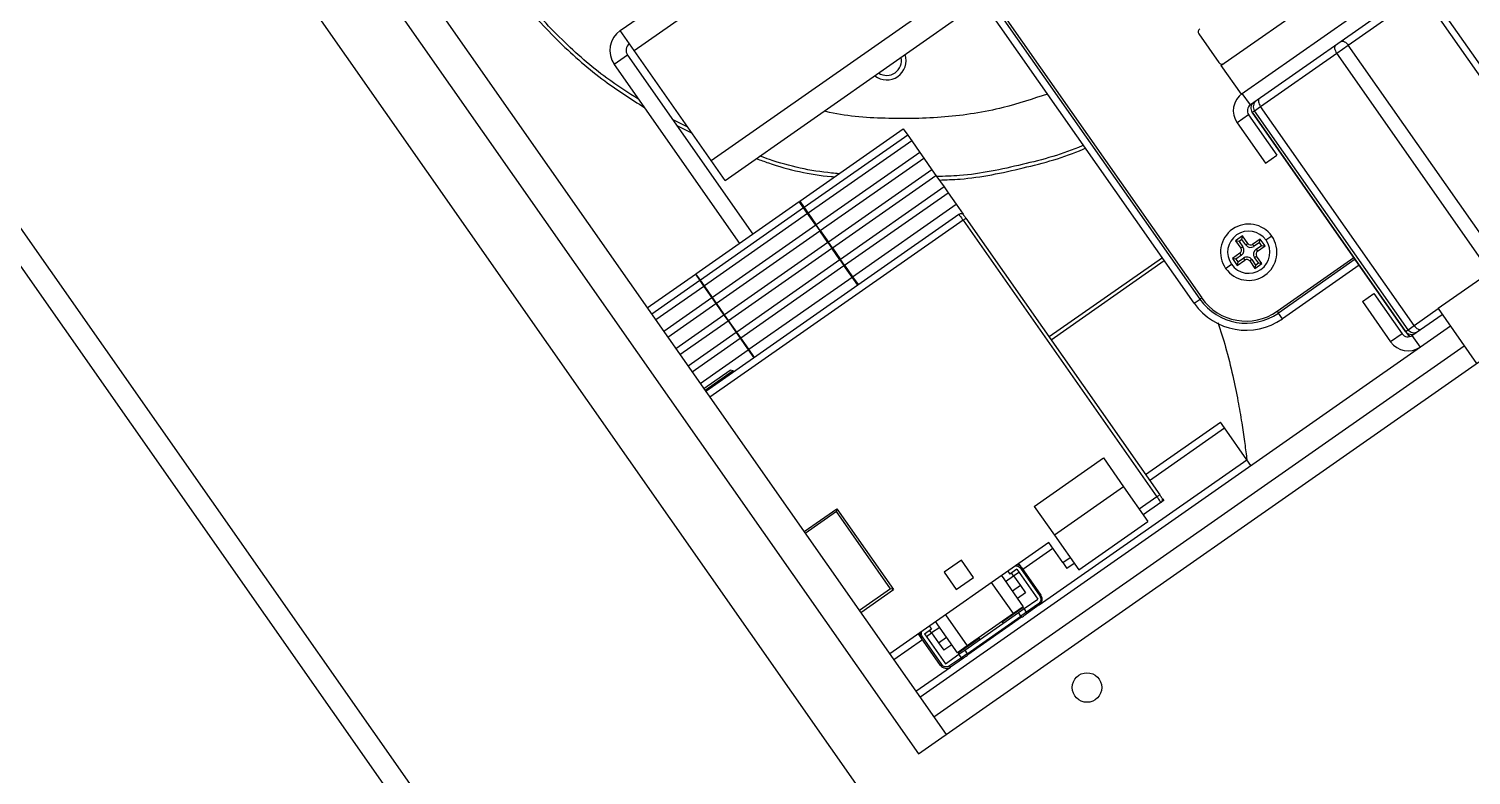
# Model space of a CAD drawing. Header units: millimetres. Extents: x 152904052 to 153933663, y 538271515 to 539240469.
# Drawn here: x 153353974.4 to 153354179.3, y 538947519.1 to 538947625.2 of the extents above; entities that cross this region are included whole.
import ezdxf

# ---------------------------------------------------------------- set-up
doc = ezdxf.new("R2010")
doc.units = ezdxf.units.MM
doc.layers.add('POWR', color=5, linetype='Continuous')

msp = doc.modelspace()

# ---------------------------------------------------------------- linework, layer by layer
at = {"layer": 'POWR', "color": 7}
for p, q in [((153354100.79, 538947522.14), (153354412.51, 538947740.42)), ((153354395.76, 538947740.29), (153354174.59, 538947585.42)), ((153354142.11, 538947446.22), (153353955.35, 538947712.93)), ((153353984.27, 538947696.92), (153354104.72, 538947524.9)), ((153353980.34, 538947694.17), (153354100.79, 538947522.14)), ((153354099.6, 538947416.45), (153353912.84, 538947683.16)), ((153354097.06, 538947414.67), (153353910.34, 538947681.32)), ((153354060.4, 538947622.11), (153354112.77, 538947658.77)), ((153354058.42, 538947624.93), (153354079.92, 538947639.99)), ((153354143.74, 538947619.97), (153354168.32, 538947637.18)), ((153354146.61, 538947615.88), (153354171.18, 538947633.09)), ((153354071.35, 538947606.46), (153354107.85, 538947632.01)), ((153354139.94, 538947586.18), (153354107.24, 538947632.87)), ((153354172.17, 538947631.33), (153354147.92, 538947614.36)), ((153354073.33, 538947603.63), (153354109.82, 538947629.19)), ((153354140.76, 538947586.75), (153354109.78, 538947630.99)), ((153354110.78, 538947630.09), (153354141, 538947586.93)), ((153354161.81, 538947622.86), (153354172.29, 538947630.2)), ((153354194.09, 538947599.07), (153354172.29, 538947630.2)), ((153354194.87, 538947599.62), (153354173.07, 538947630.74)), ((153354060.4, 538947622.11), (153354058.42, 538947624.93)), ((153354140.59, 538947624.48), (153354143.45, 538947620.38)), ((153354160.18, 538947621.72), (153354161.81, 538947622.86)), ((153354183.61, 538947591.74), (153354161.81, 538947622.86)), ((153354059.45, 538947621.45), (153354057.57, 538947620.13)), ((153354059.45, 538947621.45), (153354077.26, 538947596.01)), ((153354071.35, 538947606.46), (153354060.4, 538947622.11)), ((153354149.36, 538947614.14), (153354160.18, 538947621.72)), ((153354181.97, 538947590.59), (153354160.18, 538947621.72)), ((153354057.57, 538947620.13), (153354075.38, 538947594.69)), ((153354143.74, 538947619.97), (153354146.61, 538947615.88)), ((153354147.92, 538947614.36), (153354146.77, 538947615.99)), ((153354147.67, 538947612.96), (153354146.04, 538947611.82)), ((153354147.67, 538947612.96), (153354151.69, 538947607.23)), ((153354148.16, 538947613.31), (153354169.96, 538947582.18)), ((153354148.16, 538947613.31), (153354148.17, 538947613.31)), ((153354148.17, 538947613.31), (153354148.5, 538947613.54)), ((153354169.96, 538947582.18), (153354148.17, 538947613.31)), ((153354148.5, 538947613.54), (153354149.36, 538947614.14)), ((153354170.3, 538947582.42), (153354148.5, 538947613.54)), ((153354171.16, 538947583.02), (153354149.36, 538947614.14)), ((153354068.02, 538947611.22), (153354065.85, 538947612.31)), ((153354066.46, 538947611.45), (153354068.63, 538947610.35)), ((153354083.92, 538947600.67), (153354098.62, 538947610.97)), ((153354098.62, 538947610.97), (153354099.25, 538947610.08)), ((153354146.04, 538947611.82), (153354150.05, 538947606.08)), ((153354099.25, 538947610.08), (153354084.55, 538947599.78)), ((153354099.82, 538947609.26), (153354085.12, 538947598.96)), ((153354099.25, 538947610.08), (153354099.82, 538947609.26)), ((153354099.82, 538947609.26), (153354100.97, 538947607.62)), ((153354073.33, 538947603.63), (153354071.35, 538947606.46)), ((153354100.97, 538947607.62), (153354086.27, 538947597.33)), ((153354086.84, 538947596.51), (153354101.54, 538947606.8)), ((153354100.97, 538947607.62), (153354101.54, 538947606.8)), ((153354101.54, 538947606.8), (153354102.69, 538947605.16)), ((153354150.05, 538947606.08), (153354151.69, 538947607.23)), ((153354102.69, 538947605.16), (153354087.99, 538947594.87)), ((153354102.69, 538947605.16), (153354103.26, 538947604.34)), ((153354088.56, 538947594.05), (153354103.26, 538947604.34)), ((153354104.41, 538947602.7), (153354089.71, 538947592.41)), ((153354103.26, 538947604.34), (153354104.41, 538947602.7)), ((153354104.41, 538947602.7), (153354104.98, 538947601.89)), ((153354069.18, 538947590.35), (153354083.84, 538947600.62)), ((153354084.47, 538947599.73), (153354083.84, 538947600.62)), ((153354083.92, 538947600.67), (153354084.55, 538947599.78)), ((153354090.28, 538947591.59), (153354104.98, 538947601.89)), ((153354104.98, 538947601.89), (153354106.13, 538947600.25)), ((153354084.47, 538947599.73), (153354069.8, 538947589.46)), ((153354085.04, 538947598.91), (153354070.38, 538947588.64)), ((153354106.53, 538947598.8), (153354070.59, 538947573.64)), ((153354085.04, 538947598.91), (153354084.47, 538947599.73)), ((153354084.55, 538947599.78), (153354085.12, 538947598.96)), ((153354086.19, 538947597.27), (153354085.04, 538947598.91)), ((153354085.12, 538947598.96), (153354086.27, 538947597.33)), ((153354091.43, 538947589.95), (153354106.13, 538947600.25)), ((153354106.13, 538947600.25), (153354107.13, 538947598.82)), ((153354107.52, 538947598.27), (153354135.05, 538947558.95)), ((153354107.11, 538947597.98), (153354071.16, 538947572.82)), ((153354086.19, 538947597.27), (153354071.52, 538947587)), ((153354072.1, 538947586.18), (153354086.76, 538947596.45)), ((153354086.19, 538947597.27), (153354086.76, 538947596.45)), ((153354086.84, 538947596.51), (153354086.27, 538947597.33)), ((153354087.91, 538947594.81), (153354086.76, 538947596.45)), ((153354086.84, 538947596.51), (153354087.99, 538947594.87)), ((153354107.11, 538947597.98), (153354134.64, 538947558.67)), ((153354087.91, 538947594.81), (153354073.24, 538947584.54)), ((153354087.91, 538947594.81), (153354088.48, 538947593.99)), ((153354088.56, 538947594.05), (153354087.99, 538947594.87)), ((153354146.79, 538947595.74), (153354145.81, 538947595.05)), ((153354145.81, 538947595.05), (153354146.56, 538947593.99)), ((153354146.3, 538947594.97), (153354145.81, 538947595.05)), ((153354146.71, 538947595.25), (153354146.3, 538947594.97)), ((153354146.3, 538947594.97), (153354146.84, 538947594.19)), ((153354146.84, 538947594.19), (153354146.56, 538947593.99)), ((153354146.71, 538947595.25), (153354146.79, 538947595.74)), ((153354147.25, 538947594.48), (153354146.71, 538947595.25)), ((153354147.54, 538947594.68), (153354146.79, 538947595.74)), ((153354147.25, 538947594.48), (153354147.54, 538947594.68)), ((153354149.3, 538947595.3), (153354148.23, 538947594.55)), ((153354148.44, 538947594.27), (153354148.23, 538947594.55)), ((153354149.21, 538947594.81), (153354148.44, 538947594.27)), ((153354148.72, 538947593.86), (153354149.5, 538947594.4)), ((153354148.92, 538947593.57), (153354149.99, 538947594.32)), ((153354149.21, 538947594.81), (153354149.3, 538947595.3)), ((153354149.5, 538947594.4), (153354149.21, 538947594.81)), ((153354149.99, 538947594.32), (153354149.3, 538947595.3)), ((153354149.5, 538947594.4), (153354149.99, 538947594.32)), ((153354150.95, 538947595.73), (153354150.13, 538947595.15)), ((153354073.82, 538947583.72), (153354088.48, 538947593.99)), ((153354089.63, 538947592.35), (153354074.96, 538947582.09)), ((153354089.63, 538947592.35), (153354088.48, 538947593.99)), ((153354088.56, 538947594.05), (153354089.71, 538947592.41)), ((153354089.63, 538947592.35), (153354090.2, 538947591.53)), ((153354090.28, 538947591.59), (153354089.71, 538947592.41)), ((153354135.41, 538947592.65), (153354119.33, 538947581.39)), ((153354119.62, 538947580.98), (153354135.69, 538947592.24)), ((153354146.43, 538947593.29), (153354145.37, 538947592.55)), ((153354145.37, 538947592.55), (153354146.06, 538947591.56)), ((153354145.86, 538947592.46), (153354145.37, 538947592.55)), ((153354146.63, 538947593.01), (153354145.86, 538947592.46)), ((153354145.86, 538947592.46), (153354146.14, 538947592.05)), ((153354146.06, 538947591.56), (153354147.12, 538947592.31)), ((153354146.14, 538947592.05), (153354146.92, 538947592.6)), ((153354146.63, 538947593.01), (153354146.43, 538947593.29)), ((153354146.92, 538947592.6), (153354147.12, 538947592.31)), ((153354148.1, 538947592.39), (153354147.82, 538947592.19)), ((153354147.82, 538947592.19), (153354148.56, 538947591.12)), ((153354148.1, 538947592.39), (153354148.65, 538947591.61)), ((153354148.51, 538947592.67), (153354148.8, 538947592.88)), ((153354149.06, 538947591.9), (153354148.51, 538947592.67)), ((153354148.72, 538947593.86), (153354148.92, 538947593.57)), ((153354149.55, 538947591.81), (153354148.8, 538947592.88)), ((153354151.73, 538947585.04), (153354162.62, 538947592.66)), ((153354162.79, 538947592.42), (153354151.9, 538947584.79)), ((153354062.27, 538947585.51), (153354069.1, 538947590.29)), ((153354069.1, 538947590.29), (153354069.72, 538947589.4)), ((153354069.8, 538947589.46), (153354069.18, 538947590.35)), ((153354075.54, 538947581.27), (153354090.2, 538947591.53)), ((153354091.35, 538947589.9), (153354090.2, 538947591.53)), ((153354090.28, 538947591.59), (153354091.43, 538947589.95)), ((153354144.4, 538947591.14), (153354145.22, 538947591.71)), ((153354146.14, 538947592.05), (153354146.06, 538947591.56)), ((153354148.56, 538947591.12), (153354149.55, 538947591.81)), ((153354148.65, 538947591.61), (153354148.56, 538947591.12)), ((153354148.65, 538947591.61), (153354149.06, 538947591.9)), ((153354149.06, 538947591.9), (153354149.55, 538947591.81)), ((153354163.36, 538947591.6), (153354152.47, 538947583.97)), ((153354069.72, 538947589.4), (153354062.9, 538947584.62)), ((153354070.29, 538947588.58), (153354063.47, 538947583.8)), ((153354069.72, 538947589.4), (153354070.29, 538947588.58)), ((153354070.38, 538947588.64), (153354069.8, 538947589.46)), ((153354070.29, 538947588.58), (153354071.44, 538947586.94)), ((153354071.52, 538947587), (153354070.38, 538947588.64)), ((153354076.69, 538947579.63), (153354091.35, 538947589.9)), ((153354092.16, 538947588.74), (153354091.35, 538947589.9)), ((153354091.43, 538947589.95), (153354092.24, 538947588.8)), ((153354071.44, 538947586.94), (153354064.62, 538947582.17)), ((153354065.19, 538947581.35), (153354072.01, 538947586.12)), ((153354071.44, 538947586.94), (153354072.01, 538947586.12)), ((153354072.1, 538947586.18), (153354071.52, 538947587)), ((153354072.01, 538947586.12), (153354073.16, 538947584.49)), ((153354073.24, 538947584.54), (153354072.1, 538947586.18)), ((153354139.94, 538947586.18), (153354140.76, 538947586.75)), ((153354141, 538947586.93), (153354140.76, 538947586.75)), ((153354163.82, 538947586.42), (153354165.46, 538947587.57)), ((153354163.82, 538947586.42), (153354167.83, 538947580.69)), ((153354165.46, 538947587.57), (153354169.47, 538947581.83)), ((153354073.16, 538947584.49), (153354066.34, 538947579.71)), ((153354073.16, 538947584.49), (153354073.74, 538947583.67)), ((153354073.82, 538947583.72), (153354073.24, 538947584.54)), ((153354151.73, 538947585.04), (153354151.9, 538947584.79)), ((153354152.47, 538947583.97), (153354151.9, 538947584.79)), ((153354170.86, 538947581.59), (153354175.16, 538947584.6)), ((153354171.16, 538947583.02), (153354174.59, 538947585.42)), ((153354174.59, 538947585.42), (153354180.04, 538947577.64)), ((153354066.91, 538947578.89), (153354073.74, 538947583.67)), ((153354074.88, 538947582.03), (153354068.06, 538947577.25)), ((153354073.74, 538947583.67), (153354074.88, 538947582.03)), ((153354074.96, 538947582.09), (153354073.82, 538947583.72)), ((153354074.88, 538947582.03), (153354075.46, 538947581.21)), ((153354075.54, 538947581.27), (153354074.96, 538947582.09)), ((153354100.99, 538947530.22), (153354176.31, 538947582.96)), ((153354169.96, 538947582.18), (153354170.3, 538947582.42)), ((153354169.96, 538947582.18), (153354170.49, 538947581.43)), ((153354169.96, 538947582.18), (153354169.96, 538947582.18)), ((153354170.49, 538947581.43), (153354169.98, 538947582.15)), ((153354170.58, 538947581.45), (153354170.28, 538947581.89)), ((153354170.3, 538947582.42), (153354171.16, 538947583.02)), ((153354068.63, 538947576.43), (153354075.46, 538947581.21)), ((153354075.46, 538947581.21), (153354076.6, 538947579.57)), ((153354076.69, 538947579.63), (153354075.54, 538947581.27)), ((153354102.97, 538947527.4), (153354178.29, 538947580.14)), ((153354169.47, 538947581.83), (153354167.83, 538947580.69)), ((153354170.86, 538947581.59), (153354172.01, 538947579.95)), ((153354069.78, 538947574.79), (153354076.6, 538947579.57)), ((153354076.6, 538947579.57), (153354077.41, 538947578.41)), ((153354077.5, 538947578.47), (153354076.69, 538947579.63)), ((153354070.3, 538947574.05), (153354074.03, 538947576.66)), ((153354074.45, 538947576.58), (153354070.48, 538947573.8)), ((153354074.45, 538947576.58), (153354074.03, 538947576.66)), ((153354074.56, 538947576.42), (153354074.45, 538947576.58)), ((153354133.04, 538947561.82), (153354143.69, 538947569.28)), ((153354133.61, 538947561), (153354144.26, 538947568.46)), ((153354144.26, 538947568.46), (153354143.69, 538947569.28)), ((153354147.42, 538947563.95), (153354144.26, 538947568.46)), ((153354117.22, 538947557.3), (153354127.05, 538947564.19)), ((153354117.93, 538947543.3), (153354147.42, 538947563.95)), ((153354127.05, 538947564.19), (153354129.91, 538947560.09)), ((153354147.99, 538947563.13), (153354147.42, 538947563.95)), ((153354129.91, 538947560.09), (153354120.09, 538947553.21)), ((153354129.91, 538947560.09), (153354133.36, 538947555.18)), ((153354117.22, 538947557.3), (153354120.09, 538947553.21)), ((153354134.64, 538947558.67), (153354132.14, 538947556.92)), ((153354135.21, 538947557.85), (153354132.71, 538947556.1)), ((153354135.62, 538947558.13), (153354135.21, 538947557.85)), ((153354135.43, 538947558.4), (153354135.62, 538947558.13)), ((153354084.54, 538947553.72), (153354089.2, 538947556.98)), ((153354089.13, 538947556.57), (153354084.71, 538947553.47)), ((153354089.2, 538947556.98), (153354089.13, 538947556.57)), ((153354096.81, 538947545.59), (153354089.13, 538947556.57)), ((153354089.2, 538947556.98), (153354097.23, 538947545.51)), ((153354120.09, 538947553.21), (153354123.53, 538947548.29)), ((153354123.53, 538947548.29), (153354133.36, 538947555.18)), ((153354119.29, 538947552.19), (153354096.69, 538947536.37)), ((153354115.59, 538947548.38), (153354119.86, 538947551.37)), ((153354121.3, 538947549.32), (153354119.29, 538947552.19)), ((153354106.88, 538947549.67), (153354104.42, 538947547.95)), ((153354108.6, 538947547.21), (153354106.88, 538947549.67)), ((153354115.42, 538947548.63), (153354115.02, 538947549.2)), ((153354121.3, 538947549.32), (153354122.31, 538947550.03)), ((153354121.3, 538947549.32), (153354121.87, 538947548.5)), ((153354122.88, 538947549.21), (153354121.87, 538947548.5)), ((153354104.42, 538947547.95), (153354106.14, 538947545.49)), ((153354106.14, 538947545.49), (153354108.6, 538947547.21)), ((153354112.56, 538947547.48), (153354115.66, 538947543.06)), ((153354113.13, 538947546.66), (153354114.28, 538947547.46)), ((153354113.46, 538947548.11), (153354113.75, 538947547.7)), ((153354114.73, 538947548.39), (153354113.75, 538947547.7)), ((153354114.28, 538947547.46), (153354113.99, 538947547.87)), ((153354114.28, 538947547.46), (153354115.02, 538947547.98)), ((153354114.28, 538947547.46), (153354115.26, 538947546.07)), ((153354114.73, 538947548.39), (153354117.71, 538947544.13)), ((153354115.26, 538947548.51), (153354115.42, 538947548.63)), ((153354115.26, 538947548.51), (153354118.01, 538947544.58)), ((153354115.42, 538947548.63), (153354118.17, 538947544.7)), ((153354096.81, 538947545.59), (153354092.4, 538947542.5)), ((153354092.57, 538947542.25), (153354097.23, 538947545.51)), ((153354097.23, 538947545.51), (153354096.81, 538947545.59)), ((153354114.27, 538947542.08), (153354111.17, 538947546.5)), ((153354115.26, 538947546.07), (153354114.11, 538947545.27)), ((153354116, 538947545.01), (153354114.85, 538947544.2)), ((153354115.26, 538947546.07), (153354116, 538947545.01)), ((153354115.67, 538947542.95), (153354112.68, 538947540.85)), ((153354115.66, 538947543.06), (153354114.27, 538947542.08)), ((153354115.79, 538947542.78), (153354115.67, 538947542.95)), ((153354115.79, 538947542.78), (153354117.71, 538947544.13)), ((153354117.93, 538947543.3), (153354116.08, 538947542.01)), ((153354117.81, 538947543.47), (153354116.13, 538947542.29)), ((153354117.81, 538947543.47), (153354117.93, 538947543.3)), ((153354118.17, 538947544.7), (153354118.01, 538947544.58)), ((153354106.32, 538947536.52), (153354103.22, 538947540.94)), ((153354104.61, 538947541.92), (153354107.71, 538947537.49)), ((153354107.35, 538947536.87), (153354114.97, 538947542.21)), ((153354107.7, 538947536.38), (153354115.31, 538947541.72)), ((153354114.27, 538947542.08), (153354107.71, 538947537.49)), ((153354115.43, 538947541.55), (153354107.81, 538947536.22)), ((153354112.63, 538947540.93), (153354112.8, 538947540.69)), ((153354114.97, 538947542.21), (153354115.79, 538947542.78)), ((153354115.31, 538947541.72), (153354114.97, 538947542.21)), ((153354116.13, 538947542.29), (153354115.31, 538947541.72)), ((153354115.31, 538947541.72), (153354115.43, 538947541.55)), ((153354116.13, 538947542.29), (153354115.79, 538947542.78)), ((153354101.16, 538947538.65), (153354100.76, 538947539.22)), ((153354101.63, 538947539.21), (153354102.61, 538947539.9)), ((153354101.63, 538947539.21), (153354104.61, 538947534.95)), ((153354101.91, 538947538.8), (153354102.65, 538947539.32)), ((153354102.32, 538947540.31), (153354102.61, 538947539.9)), ((153354102.65, 538947539.32), (153354102.36, 538947539.73)), ((153354103.8, 538947540.12), (153354102.65, 538947539.32)), ((153354102.65, 538947539.32), (153354103.62, 538947537.93)), ((153354097.26, 538947535.55), (153354101.34, 538947538.4)), ((153354101.17, 538947538.65), (153354101.33, 538947538.76)), ((153354103.92, 538947534.71), (153354101.17, 538947538.65)), ((153354104.08, 538947534.83), (153354101.33, 538947538.76)), ((153354103.62, 538947537.93), (153354104.77, 538947538.73)), ((153354103.62, 538947537.93), (153354104.37, 538947536.86)), ((153354105.52, 538947537.66), (153354104.37, 538947536.86)), ((153354107.71, 538947537.49), (153354106.32, 538947536.52)), ((153354109.41, 538947538.56), (153354106.42, 538947536.46)), ((153354106.53, 538947536.3), (153354107.35, 538947536.87)), ((153354107.35, 538947536.87), (153354107.7, 538947536.38)), ((153354109.52, 538947538.39), (153354109.35, 538947538.64)), ((153354104.08, 538947534.83), (153354103.92, 538947534.71)), ((153354104.61, 538947534.95), (153354106.53, 538947536.3)), ((153354106.88, 538947535.81), (153354105.2, 538947534.63)), ((153354107.16, 538947535.76), (153354105.31, 538947534.47)), ((153354106.42, 538947536.46), (153354106.53, 538947536.3)), ((153354106.88, 538947535.81), (153354106.53, 538947536.3)), ((153354107.7, 538947536.38), (153354106.88, 538947535.81)), ((153354107.81, 538947536.22), (153354107.7, 538947536.38)), ((153354100.42, 538947531.04), (153354105.31, 538947534.47)), ((153354105.31, 538947534.47), (153354105.2, 538947534.63))]:
    msp.add_line(p, q, dxfattribs=at)
at = {"layer": 'POWR', "color": 7, "flags": 128}
for points in [[(153354160.81, 538947623.38), (153354160.91, 538947623.42), (153354161.02, 538947623.43), (153354161.15, 538947623.41), (153354161.28, 538947623.35), (153354161.42, 538947623.27), (153354161.56, 538947623.15), (153354161.69, 538947623.02), (153354161.81, 538947622.86)], [(153354159.99, 538947622.81), (153354159.93, 538947622.74), (153354159.89, 538947622.64), (153354159.87, 538947622.52), (153354159.88, 538947622.38), (153354159.92, 538947622.22), (153354159.99, 538947622.05), (153354160.07, 538947621.88), (153354160.18, 538947621.72)], [(153354149.18, 538947615.24), (153354149.11, 538947615.17), (153354149.07, 538947615.07), (153354149.06, 538947614.95), (153354149.07, 538947614.8), (153354149.11, 538947614.65), (153354149.17, 538947614.48), (153354149.26, 538947614.31), (153354149.36, 538947614.14)], [(153354171.16, 538947583.02), (153354171.28, 538947582.86), (153354171.41, 538947582.72), (153354171.54, 538947582.61), (153354171.68, 538947582.52), (153354171.81, 538947582.46), (153354171.93, 538947582.43), (153354172.03, 538947582.43), (153354172.12, 538947582.47)]]:
    msp.add_lwpolyline(points, dxfattribs=at)
at = {"layer": 'POWR', "color": 7}
msp.add_circle((153354124.71, 538947531.57), 2.1, dxfattribs=at)
for centre, radius, start, end in [((153354060.4, 538947622.11), 3.45, 125, 215), ((153354141, 538947624.77), 0.5, 125, 215), ((153354060.4, 538947622.11), 1.15, 125, 215), ((153354096.26, 538947620.66), 2.75, 231.9124, 18.0876), ((153354096.26, 538947620.66), 2.1, 305, 12.6073), ((153354096.26, 538947620.66), 2.1, 237.3927, 305), ((153354143.86, 538947620.67), 0.5, 215, 305), ((153354148.49, 538947613.54), 3, 125, 215), ((153354148.98, 538947613.88), 1, 125, 215), ((153354148.98, 538947613.88), 1, 125.0109, 215.0109), ((153354149.32, 538947614.12), 1, 125.0109, 215.0109), ((153354148.49, 538947613.54), 1, 125, 215), ((153354147.68, 538947593.43), 4, 35, 215), ((153354147.68, 538947593.43), 3, 35, 215), ((153354147.68, 538947593.43), 4, 215, 35), ((153354147.68, 538947593.43), 3, 215, 35), ((153354146.15, 538947593.7), 0.851, 305, 35), ((153354147.95, 538947594.96), 0.851, 215, 305), ((153354147.95, 538947594.96), 0.5, 215, 305), ((153354146.15, 538947593.7), 0.5, 305, 35), ((153354147.41, 538947591.9), 0.851, 35, 125), ((153354147.41, 538947591.9), 0.5, 35, 125), ((153354149.21, 538947593.16), 0.851, 125, 215), ((153354149.21, 538947593.16), 0.5, 125, 215), ((153354147.31, 538947591.34), 9, 215, 305), ((153354147.31, 538947591.34), 8, 215, 305), ((153354147.31, 538947591.34), 7.7, 215, 305), ((153354170.78, 538947582.75), 1, 215, 305), ((153354170.78, 538947582.75), 1, 214.9891, 304.9891), ((153354171.12, 538947582.99), 1, 214.9891, 304.9891), ((153354170.29, 538947582.41), 3, 215, 305), ((153354170.29, 538947582.41), 1, 215, 305), ((153354114.6, 538947548.05), 1, 35, 79.427), ((153354117.35, 538947544.12), 1, 305, 35), ((153354115.97, 538947542.18), 0.2, 305, 35), ((153354101.99, 538947539.22), 1, 170.573, 215), ((153354107.04, 538947535.92), 0.2, 215, 305), ((153354104.74, 538947535.29), 1, 215, 305)]:
    msp.add_arc(centre, radius, start, end, dxfattribs=at)
for points, knots in [([(153354028.49, 538947673.86), (153354028.46, 538947673.14), (153354028.3, 538947669.39), (153354029.16, 538947662.59), (153354031.14, 538947653.64), (153354034.35, 538947645.04), (153354038.59, 538947637), (153354043.74, 538947629.67), (153354049.64, 538947623.23), (153354055.67, 538947617.94), (153354059.95, 538947615.21), (153354061.86, 538947614)], [0, 0, 0, 0, 0.030131, 0.157165, 0.285275, 0.413386, 0.54042, 0.665356, 0.787271, 0.905377, 1, 1, 1, 1]), ([(153354061.07, 538947615.13), (153354059.54, 538947616.11), (153354055.64, 538947618.6), (153354049.99, 538947623.6), (153354044.13, 538947629.98), (153354039.02, 538947637.26), (153354034.81, 538947645.25), (153354031.62, 538947653.79), (153354029.66, 538947662.67), (153354028.81, 538947669.19), (153354028.95, 538947672.69), (153354028.97, 538947673.18)], [0, 0, 0, 0, 0.078951, 0.200388, 0.325741, 0.454201, 0.584818, 0.716542, 0.848265, 0.978883, 1, 1, 1, 1]), ([(153354119.12, 538947615.91), (153354117.03, 538947615.22), (153354112.28, 538947613.64), (153354104.49, 538947612.46), (153354096.06, 538947612.34), (153354090.29, 538947612.74), (153354087.48, 538947613.47), (153354087.41, 538947613.49)], [0, 0, 0, 0, 0.205347, 0.466225, 0.729578, 0.992931, 1, 1, 1, 1]), ([(153354124.2, 538947608.65), (153354124.14, 538947608.62), (153354121.38, 538947607.35), (153354115.48, 538947605.83), (153354108.56, 538947604.33), (153354104.46, 538947604.21), (153354103.38, 538947604.18)], [0, 0, 0, 0, 0.010585, 0.425896, 0.848183, 1, 1, 1, 1]), ([(153354077.76, 538947606.73), (153354078.33, 538947606.53), (153354081.75, 538947605.28), (153354085.52, 538947604.42), (153354088.71, 538947604.16), (153354088.88, 538947604.14)], [0, 0, 0, 0, 0.1599268, 0.9556562, 1, 1, 1, 1]), ([(153354089.51, 538947604.59), (153354089.16, 538947604.62), (153354085.8, 538947604.89), (153354081.99, 538947605.73), (153354078.71, 538947606.92), (153354078.26, 538947607.09)], [0, 0, 0, 0, 0.092851, 0.875095, 1, 1, 1, 1]), ([(153354103.72, 538947603.69), (153354104.71, 538947603.72), (153354108.73, 538947603.85), (153354115.6, 538947605.35), (153354121.57, 538947606.89), (153354124.39, 538947608.18), (153354124.5, 538947608.23)], [0, 0, 0, 0, 0.138759, 0.564722, 0.983649, 1, 1, 1, 1]), ([(153354143.3, 538947583.44), (153354143.68, 538947582.28), (153354144.49, 538947579.77), (153354145.4, 538947576.03), (153354146.14, 538947572.44), (153354146.67, 538947569.34), (153354147.06, 538947566.63), (153354147.3, 538947564.85), (153354147.41, 538947563.96), (153354147.42, 538947563.85)], [0, 0, 0, 0, 0.181096, 0.390589, 0.572408, 0.729693, 0.863626, 0.983614, 1, 1, 1, 1]), ([(153354114.51, 538947548.84), (153354114.53, 538947548.85), (153354114.61, 538947548.86), (153354114.74, 538947548.85), (153354114.9, 538947548.8), (153354115.09, 538947548.71), (153354115.19, 538947548.59), (153354115.26, 538947548.51)], [0, 0, 0, 0, 0.079501, 0.269515, 0.460167, 0.650181, 1, 1, 1, 1]), ([(153354118.01, 538947544.58), (153354118.06, 538947544.49), (153354118.13, 538947544.35), (153354118.16, 538947544.15), (153354118.15, 538947543.98), (153354118.1, 538947543.82), (153354118.01, 538947543.64), (153354117.89, 538947543.53), (153354117.81, 538947543.47)], [0, 0, 0, 0, 0.239443, 0.36994, 0.5, 0.630497, 0.760557, 1, 1, 1, 1]), ([(153354115.43, 538947541.55), (153354115.51, 538947541.61), (153354115.64, 538947541.7), (153354115.79, 538947541.81), (153354115.9, 538947541.88), (153354115.98, 538947541.94), (153354116.06, 538947542), (153354116.08, 538947542.01), (153354116.08, 538947542.01)], [0, 0, 0, 0, 0.239443, 0.36994, 0.5, 0.630497, 0.760557, 1, 1, 1, 1]), ([(153354101.33, 538947538.76), (153354101.28, 538947538.85), (153354101.21, 538947538.99), (153354101.18, 538947539.2), (153354101.19, 538947539.36), (153354101.22, 538947539.49), (153354101.26, 538947539.56), (153354101.27, 538947539.58)], [0, 0, 0, 0, 0.349844, 0.54051, 0.730538, 0.921204, 1, 1, 1, 1]), ([(153354105.2, 538947534.63), (153354105.11, 538947534.58), (153354104.97, 538947534.51), (153354104.76, 538947534.48), (153354104.6, 538947534.5), (153354104.44, 538947534.54), (153354104.25, 538947534.64), (153354104.15, 538947534.75), (153354104.08, 538947534.83)], [0, 0, 0, 0, 0.239443, 0.36994, 0.5, 0.630497, 0.760557, 1, 1, 1, 1]), ([(153354107.16, 538947535.76), (153354107.16, 538947535.77), (153354107.18, 538947535.78), (153354107.26, 538947535.83), (153354107.34, 538947535.89), (153354107.45, 538947535.96), (153354107.6, 538947536.07), (153354107.73, 538947536.16), (153354107.81, 538947536.22)], [0, 0, 0, 0, 0.239443, 0.36994, 0.5, 0.630497, 0.760557, 1, 1, 1, 1])]:
    msp.add_open_spline(points, degree=3, knots=knots, dxfattribs=at)
for points in [[(153354107.23, 538947598.68), (153354107.18, 538947598.73), (153354107.1, 538947598.83), (153354106.91, 538947598.9), (153354106.71, 538947598.9), (153354106.59, 538947598.84), (153354106.53, 538947598.8)], [(153354106.53, 538947598.8), (153354106.54, 538947598.79), (153354106.56, 538947598.77), (153354106.69, 538947598.58), (153354106.88, 538947598.31), (153354107.03, 538947598.09), (153354107.11, 538947597.98)], [(153354107.11, 538947597.98), (153354107.16, 538947598.02), (153354107.27, 538947598.1), (153354107.4, 538947598.19), (153354107.5, 538947598.26), (153354107.51, 538947598.27), (153354107.52, 538947598.27)], [(153354107.52, 538947598.27), (153354107.48, 538947598.33), (153354107.4, 538947598.43), (153354107.31, 538947598.57), (153354107.24, 538947598.66), (153354107.23, 538947598.67), (153354107.23, 538947598.68)], [(153354135.05, 538947558.95), (153354135.04, 538947558.95), (153354135.03, 538947558.94), (153354134.93, 538947558.87), (153354134.8, 538947558.78), (153354134.69, 538947558.7), (153354134.64, 538947558.67)], [(153354134.64, 538947558.67), (153354134.71, 538947558.56), (153354134.86, 538947558.34), (153354135.05, 538947558.07), (153354135.19, 538947557.88), (153354135.2, 538947557.86), (153354135.21, 538947557.85)], [(153354135.33, 538947558.54), (153354135.33, 538947558.55), (153354135.32, 538947558.56), (153354135.25, 538947558.66), (153354135.16, 538947558.79), (153354135.08, 538947558.9), (153354135.05, 538947558.95)], [(153354135.21, 538947557.85), (153354135.26, 538947557.89), (153354135.36, 538947557.98), (153354135.43, 538947558.17), (153354135.43, 538947558.37), (153354135.37, 538947558.48), (153354135.33, 538947558.54)]]:
    msp.add_open_spline(points, degree=3, dxfattribs=at)

doc.saveas('drawing.dxf')
